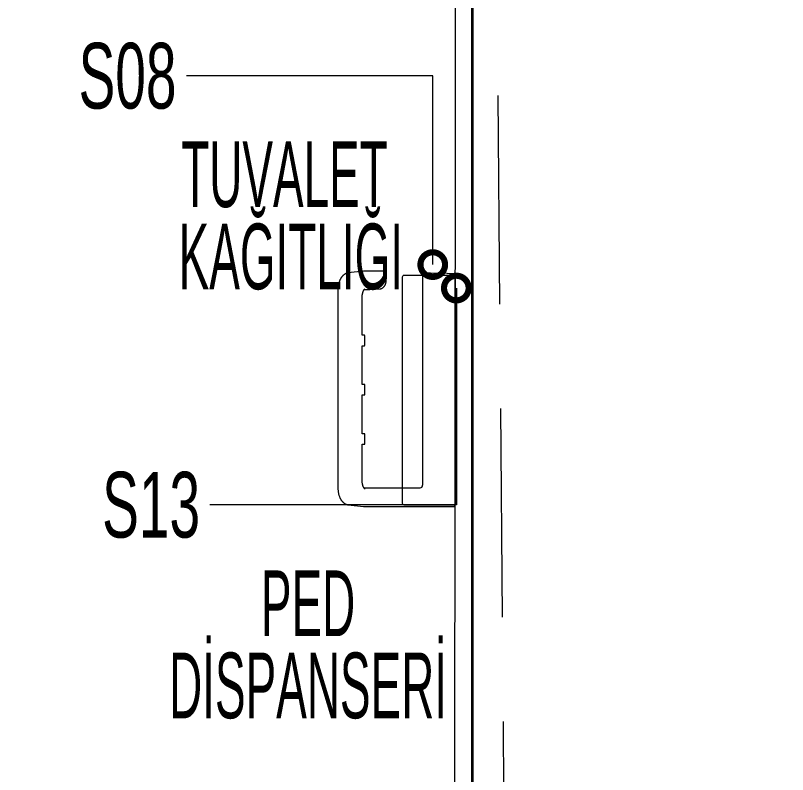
# Model space of a CAD drawing. Header units: centimetres. Extents: x 5488 to 20269, y -31398 to -19684.
# Drawn here: x 8736.33 to 8783.34, y -23173.38 to -23127.17 of the extents above; entities that cross this region are included whole.
import ezdxf
from ezdxf import colors
from ezdxf.entities.mleader import LeaderData, LeaderLine
from ezdxf.math import Vec2, Vec3

# ---------------------------------------------------------------- set-up
doc = ezdxf.new("R2010")
doc.units = ezdxf.units.CM
doc.linetypes.add('HIDDEN', pattern=[9.525, 6.35, -3.175])
doc.linetypes.add('XKITLINE02', pattern=[4, 2, -2])
for name, color, linetype, lineweight in [('xxx_Auto_Duvar_Duvar Plan Kesit', 7, 'Continuous', 30), ('xxx_Auto_Kaplama_Ahşap', 34, 'Continuous', 0), ('xxx_Auto_Kaplama_Ahşap Tarama', 16, 'Continuous', 5), ('xxx_Auto_Kaplama_Seramik', 182, 'Continuous', 13), ('xxx_Auto_Konstruksiyon_Metal', 141, 'Continuous', 0), ('xxx_Auto_SIGN_GENERAL', 51, 'Continuous', 0), ('xxx_Auto_Tefris_Silik', 252, 'Continuous', 13), ('xxx_Auto_Tefris_Tefris', 32, 'Continuous', 15)]:
    doc.layers.add(name, color=color, linetype=linetype, lineweight=lineweight)
doc.styles.add('AUTOBAN', font='')
doc.styles.add('ROMANS', font='romans')
doc.styles.get('AUTOBAN').set_extended_font_data('Helvetica Normal Tr')

# ---------------------------------------------------------------- blocks, each defined once
blk = doc.blocks.new('_DotSmall')
at = {"color": 0, "linetype": 'ByBlock', "const_width": 0.5}
blk.add_lwpolyline([(-0.0625, 0, 1), (0.0625, 0, 1)], format="xyb", close=True, dxfattribs=at)
blk = doc.blocks.new('x2202_Autoban_Istinye Park_Food Hall_PLAN_altlik_20220517$0$2202_Autoban_Istinye Park_Food Hall_PLAN_altlik_20220506$0$S22_plan')
blk.add_lwpolyline([(-6.9, 3.2), (6.9, 3.2, -0.414214), (7, 3.1), (7, 0), (-7, 0), (-7, 3.1, -0.414214)], format="xyb", close=True)
blk = doc.blocks.new('x2202_Autoban_Istinye Park_Food Hall_PLAN_altlik_20220517$0$2202_Autoban_Istinye Park_Food Hall_PLAN_altlik_20220506$0$S10_plan')
for p, q in [((-6.982, 0), (6.982, 0)), ((6.982, 0), (6.986, 0)), ((-7.09, -0.151), (-7.089, -0.133)), ((-7.09, -0.194), (-7.09, -0.151)), ((-7.09, -5.526), (-7.09, -0.194)), ((-7.089, -0.133), (-7.088, -0.115)), ((-7.088, -0.115), (-7.087, -0.109)), ((-7.087, -0.109), (-7.086, -0.102)), ((-7.086, -0.097), (-7.085, -0.091)), ((-7.086, -0.102), (-7.086, -0.097)), ((-7.085, -0.091), (-7.084, -0.086)), ((-7.084, -0.086), (-7.082, -0.081)), ((-7.082, -0.081), (-7.081, -0.077)), ((-7.081, -0.077), (-7.08, -0.074)), ((-7.08, -0.074), (-7.079, -0.07)), ((-7.079, -0.07), (-7.078, -0.067)), ((-7.078, -0.067), (-7.077, -0.063)), ((-7.077, -0.063), (-7.075, -0.06)), ((-7.075, -0.06), (-7.074, -0.057)), ((-7.074, -0.057), (-7.072, -0.054)), ((-7.072, -0.054), (-7.07, -0.051)), ((-7.07, -0.051), (-7.068, -0.048)), ((-7.068, -0.048), (-7.066, -0.045)), ((-7.066, -0.045), (-7.064, -0.042)), ((-7.064, -0.042), (-7.062, -0.039)), ((-7.062, -0.039), (-7.06, -0.036)), ((-7.06, -0.036), (-7.058, -0.034)), ((-7.058, -0.034), (-7.055, -0.031)), ((-7.055, -0.031), (-7.053, -0.029)), ((-7.053, -0.029), (-7.05, -0.026)), ((-7.05, -0.026), (-7.047, -0.024)), ((-7.047, -0.024), (-7.045, -0.022)), ((-7.045, -0.022), (-7.042, -0.019)), ((-7.042, -0.019), (-7.039, -0.017)), ((-7.039, -0.017), (-7.036, -0.016)), ((-7.036, -0.016), (-7.033, -0.014)), ((-7.033, -0.014), (-7.03, -0.012)), ((-7.03, -0.012), (-7.027, -0.01)), ((-7.027, -0.01), (-7.023, -0.009)), ((-7.023, -0.009), (-7.02, -0.007)), ((-7.02, -0.007), (-7.017, -0.006)), ((-7.017, -0.006), (-7.013, -0.005)), ((-7.013, -0.005), (-7.01, -0.004)), ((-7.01, -0.004), (-7.007, -0.003)), ((-7.007, -0.003), (-7.003, -0.002)), ((-7.003, -0.002), (-7, -0.002)), ((-7, -0.002), (-6.996, -0.001)), ((-6.996, -0.001), (-6.993, -0.001)), ((-6.993, -0.001), (-6.989, 0)), ((-6.989, 0), (-6.986, 0)), ((-6.986, 0), (-6.982, 0)), ((6.986, 0), (6.989, 0)), ((6.989, 0), (6.992, -0.001)), ((6.992, -0.001), (6.996, -0.001)), ((6.996, -0.001), (6.999, -0.002)), ((6.999, -0.002), (7.003, -0.002)), ((7.003, -0.002), (7.006, -0.003)), ((7.006, -0.003), (7.009, -0.004)), ((7.009, -0.004), (7.013, -0.005)), ((7.013, -0.005), (7.016, -0.006)), ((7.016, -0.006), (7.019, -0.007)), ((7.019, -0.007), (7.023, -0.009)), ((7.023, -0.009), (7.026, -0.01)), ((7.026, -0.01), (7.029, -0.012)), ((7.029, -0.012), (7.032, -0.013)), ((7.032, -0.013), (7.035, -0.015)), ((7.035, -0.015), (7.038, -0.017)), ((7.038, -0.017), (7.041, -0.019)), ((7.041, -0.019), (7.043, -0.021)), ((7.043, -0.021), (7.046, -0.023)), ((7.046, -0.023), (7.049, -0.025)), ((7.049, -0.025), (7.051, -0.028)), ((7.051, -0.028), (7.054, -0.03)), ((7.054, -0.03), (7.056, -0.033)), ((7.056, -0.033), (7.058, -0.035)), ((7.058, -0.035), (7.061, -0.038)), ((7.061, -0.038), (7.063, -0.041)), ((7.063, -0.041), (7.065, -0.044)), ((7.065, -0.044), (7.067, -0.047)), ((7.067, -0.047), (7.068, -0.049)), ((7.068, -0.049), (7.07, -0.052)), ((7.07, -0.052), (7.072, -0.055)), ((7.072, -0.055), (7.073, -0.059)), ((7.073, -0.059), (7.074, -0.062)), ((7.074, -0.062), (7.076, -0.065)), ((7.076, -0.065), (7.077, -0.068)), ((7.077, -0.068), (7.078, -0.071)), ((7.078, -0.071), (7.079, -0.074)), ((7.079, -0.074), (7.08, -0.078)), ((7.08, -0.078), (7.08, -0.081)), ((7.08, -0.081), (7.081, -0.084)), ((7.081, -0.084), (7.081, -0.088)), ((7.081, -0.088), (7.082, -0.091)), ((7.082, -0.091), (7.082, -0.094)), ((7.082, -0.094), (7.082, -0.098)), ((7.082, -0.098), (7.091, -0.498)), ((7.091, -0.498), (7.114, -1.498)), ((7.114, -1.498), (7.12, -1.756)), ((7.12, -1.756), (7.123, -1.898)), ((-5.956, -2.088), (-5.977, -2.155)), ((-5.977, -2.143), (-5.977, -2.143)), ((-5.977, -2.143), (-5.977, -5.538)), ((-5.95, -2.082), (-5.956, -2.088)), ((-5.945, -2.076), (-5.95, -2.082)), ((-5.939, -2.07), (-5.945, -2.076)), ((-5.932, -2.064), (-5.939, -2.07)), ((-5.926, -2.058), (-5.932, -2.064)), ((-5.919, -2.053), (-5.926, -2.058)), ((-5.913, -2.048), (-5.919, -2.053)), ((-5.906, -2.043), (-5.913, -2.048)), ((-5.899, -2.038), (-5.906, -2.043)), ((-5.892, -2.034), (-5.899, -2.038)), ((-5.884, -2.03), (-5.892, -2.034)), ((-5.877, -2.026), (-5.884, -2.03)), ((-5.869, -2.022), (-5.877, -2.026)), ((-5.861, -2.019), (-5.869, -2.022)), ((-5.853, -2.016), (-5.861, -2.019)), ((-5.845, -2.013), (-5.853, -2.016)), ((-5.837, -2.01), (-5.845, -2.013)), ((-5.829, -2.008), (-5.837, -2.01)), ((-5.821, -2.006), (-5.829, -2.008)), ((-5.813, -2.004), (-5.821, -2.006)), ((-5.804, -2.003), (-5.813, -2.004)), ((-5.796, -2.001), (-5.804, -2.003)), ((-5.788, -2.001), (-5.796, -2.001)), ((-5.779, -2), (-5.788, -2.001)), ((-5.771, -2), (-5.779, -2)), ((-5.762, -2), (-5.771, -2)), ((-5.754, -2), (-5.762, -2)), ((-5.745, -2), (-5.754, -2)), ((-5.738, -2), (-5.745, -2)), ((-5.61, -1.993), (-5.738, -2)), ((7.023, -2), (-5.738, -2)), ((-5.61, -1.993), (-5.61, -1.993)), ((-5.492, -1.997), (-5.492, -1.997)), ((-5.491, -1.997), (-5.491, -1.997)), ((7.027, -2), (7.023, -2)), ((7.03, -2), (7.027, -2)), ((7.033, -1.999), (7.03, -2)), ((7.037, -1.999), (7.033, -1.999)), ((7.04, -1.999), (7.037, -1.999)), ((7.044, -1.998), (7.04, -1.999)), ((7.047, -1.997), (7.044, -1.998)), ((7.05, -1.996), (7.047, -1.997)), ((7.054, -1.995), (7.05, -1.996)), ((7.057, -1.994), (7.054, -1.995)), ((7.06, -1.993), (7.057, -1.994)), ((7.063, -1.991), (7.06, -1.993)), ((7.067, -1.99), (7.063, -1.991)), ((7.07, -1.988), (7.067, -1.99)), ((7.073, -1.987), (7.07, -1.988)), ((7.076, -1.985), (7.073, -1.987)), ((7.079, -1.983), (7.076, -1.985)), ((7.081, -1.981), (7.079, -1.983)), ((7.084, -1.979), (7.081, -1.981)), ((7.087, -1.977), (7.084, -1.979)), ((7.09, -1.975), (7.087, -1.977)), ((7.092, -1.972), (7.09, -1.975)), ((7.095, -1.97), (7.092, -1.972)), ((7.097, -1.967), (7.095, -1.97)), ((7.099, -1.965), (7.097, -1.967)), ((7.101, -1.962), (7.099, -1.965)), ((7.104, -1.959), (7.101, -1.962)), ((7.106, -1.957), (7.104, -1.959)), ((7.107, -1.954), (7.106, -1.957)), ((7.109, -1.951), (7.107, -1.954)), ((7.111, -1.948), (7.109, -1.951)), ((7.113, -1.945), (7.111, -1.948)), ((7.114, -1.941), (7.113, -1.945)), ((7.115, -1.938), (7.114, -1.941)), ((7.117, -1.935), (7.115, -1.938)), ((7.118, -1.932), (7.117, -1.935)), ((7.119, -1.928), (7.118, -1.932)), ((7.12, -1.925), (7.119, -1.928)), ((7.121, -1.922), (7.12, -1.925)), ((7.122, -1.915), (7.121, -1.918)), ((7.121, -1.918), (7.121, -1.922)), ((7.123, -1.908), (7.122, -1.912)), ((7.122, -1.912), (7.122, -1.915)), ((7.123, -1.898), (7.123, -1.901)), ((7.123, -1.901), (7.123, -1.905)), ((7.123, -1.905), (7.123, -1.908)), ((6.482, -4.232), (6.493, -4.229)), ((6.493, -4.229), (6.503, -4.226)), ((6.503, -4.226), (6.514, -4.223)), ((6.514, -4.223), (6.524, -4.221)), ((6.524, -4.221), (6.535, -4.218)), ((6.535, -4.218), (6.545, -4.216)), ((6.545, -4.216), (6.556, -4.214)), ((6.556, -4.214), (6.567, -4.212)), ((6.567, -4.212), (6.578, -4.211)), ((6.578, -4.211), (6.588, -4.209)), ((6.588, -4.209), (6.599, -4.208)), ((6.599, -4.208), (6.61, -4.207)), ((6.61, -4.207), (6.621, -4.206)), ((6.621, -4.206), (6.632, -4.205)), ((6.632, -4.205), (6.642, -4.205)), ((6.642, -4.205), (6.653, -4.205)), ((6.653, -4.205), (6.664, -4.205)), ((6.664, -4.205), (7.136, -4.205)), ((7.136, -4.205), (7.14, -4.205)), ((7.14, -4.205), (7.143, -4.205)), ((7.143, -4.205), (7.147, -4.205)), ((7.147, -4.205), (7.15, -4.206)), ((7.15, -4.206), (7.153, -4.206)), ((7.153, -4.206), (7.157, -4.207)), ((7.157, -4.207), (7.16, -4.207)), ((7.16, -4.207), (7.163, -4.208)), ((7.163, -4.208), (7.167, -4.209)), ((7.167, -4.209), (7.17, -4.21)), ((7.17, -4.21), (7.173, -4.212)), ((7.173, -4.212), (7.176, -4.213)), ((7.176, -4.213), (7.179, -4.214)), ((7.179, -4.214), (7.182, -4.216)), ((7.182, -4.216), (7.185, -4.217)), ((7.185, -4.217), (7.188, -4.219)), ((7.188, -4.219), (7.191, -4.221)), ((7.191, -4.221), (7.194, -4.223)), ((7.194, -4.223), (7.197, -4.225)), ((7.197, -4.225), (7.2, -4.227)), ((7.2, -4.227), (7.202, -4.229)), ((7.202, -4.229), (7.205, -4.232)), ((6.123, -5.195), (6.165, -4.588)), ((6.165, -4.588), (6.166, -4.578)), ((6.166, -4.578), (6.167, -4.568)), ((6.167, -4.568), (6.168, -4.558)), ((6.168, -4.558), (6.17, -4.549)), ((6.17, -4.549), (6.172, -4.539)), ((6.172, -4.539), (6.174, -4.529)), ((6.174, -4.529), (6.177, -4.52)), ((6.177, -4.52), (6.179, -4.51)), ((6.179, -4.51), (6.183, -4.501)), ((6.183, -4.501), (6.186, -4.491)), ((6.186, -4.491), (6.19, -4.482)), ((6.19, -4.482), (6.193, -4.473)), ((6.193, -4.473), (6.198, -4.463)), ((6.198, -4.463), (6.202, -4.454)), ((6.202, -4.454), (6.207, -4.445)), ((6.207, -4.445), (6.212, -4.437)), ((6.212, -4.437), (6.217, -4.427)), ((6.217, -4.427), (6.223, -4.418)), ((6.223, -4.418), (6.229, -4.409)), ((6.229, -4.409), (6.235, -4.401)), ((6.235, -4.401), (6.242, -4.392)), ((6.242, -4.392), (6.249, -4.383)), ((6.249, -4.383), (6.256, -4.375)), ((6.256, -4.375), (6.263, -4.367)), ((6.263, -4.367), (6.271, -4.359)), ((6.271, -4.359), (6.279, -4.351)), ((6.279, -4.351), (6.287, -4.343)), ((6.287, -4.343), (6.295, -4.336)), ((6.295, -4.336), (6.303, -4.329)), ((6.303, -4.329), (6.312, -4.322)), ((6.312, -4.322), (6.321, -4.315)), ((6.321, -4.315), (6.33, -4.308)), ((6.33, -4.308), (6.339, -4.301)), ((6.339, -4.301), (6.348, -4.295)), ((6.348, -4.295), (6.357, -4.289)), ((6.357, -4.289), (6.367, -4.283)), ((6.367, -4.283), (6.377, -4.278)), ((6.377, -4.278), (6.387, -4.272)), ((6.387, -4.272), (6.397, -4.267)), ((6.397, -4.267), (6.407, -4.262)), ((6.407, -4.262), (6.417, -4.257)), ((6.417, -4.257), (6.428, -4.252)), ((6.428, -4.252), (6.438, -4.248)), ((6.438, -4.248), (6.449, -4.244)), ((6.449, -4.244), (6.46, -4.24)), ((6.46, -4.24), (6.471, -4.236)), ((6.471, -4.236), (6.482, -4.232)), ((7.205, -4.232), (7.207, -4.234)), ((7.207, -4.234), (7.21, -4.236)), ((7.21, -4.236), (7.212, -4.239)), ((7.212, -4.239), (7.214, -4.241)), ((7.214, -4.241), (7.216, -4.244)), ((7.216, -4.244), (7.218, -4.247)), ((7.218, -4.247), (7.22, -4.25)), ((7.22, -4.25), (7.222, -4.253)), ((7.222, -4.253), (7.224, -4.256)), ((7.224, -4.256), (7.225, -4.259)), ((7.225, -4.259), (7.227, -4.262)), ((7.227, -4.262), (7.228, -4.265)), ((7.228, -4.265), (7.229, -4.268)), ((7.229, -4.268), (7.231, -4.271)), ((7.231, -4.271), (7.232, -4.274)), ((7.232, -4.274), (7.233, -4.278)), ((7.233, -4.278), (7.234, -4.281)), ((7.234, -4.281), (7.234, -4.284)), ((7.234, -4.284), (7.235, -4.288)), ((7.235, -4.288), (7.236, -4.291)), ((7.236, -4.291), (7.236, -4.294)), ((7.236, -4.294), (7.236, -4.298)), ((7.236, -4.298), (7.236, -4.301)), ((7.236, -4.301), (7.236, -4.305)), ((7.236, -4.305), (7.236, -5.526)), ((-7.087, -5.578), (-7.09, -5.526)), ((-6.982, -6.512), (-7.087, -5.579)), ((-6.023, -5.493), (-6.013, -5.505)), ((-6.013, -5.505), (-6.009, -5.51)), ((-6.009, -5.51), (-6.005, -5.514)), ((-6.005, -5.514), (-6.001, -5.518)), ((-6.001, -5.518), (-5.997, -5.522)), ((-5.997, -5.522), (-5.992, -5.526)), ((-5.992, -5.526), (-5.979, -5.536)), ((-5.979, -5.536), (-5.966, -5.545)), ((-5.966, -5.545), (-5.953, -5.554)), ((-5.953, -5.554), (-5.939, -5.563)), ((-5.939, -5.563), (-5.925, -5.571)), ((-5.925, -5.571), (-5.911, -5.579)), ((-5.911, -5.579), (-5.896, -5.586)), ((-5.896, -5.586), (-5.881, -5.593)), ((-5.881, -5.593), (-5.866, -5.599)), ((-5.866, -5.599), (-5.851, -5.605)), ((-5.851, -5.605), (-5.836, -5.61)), ((-5.836, -5.61), (-5.818, -5.617)), ((-5.818, -5.617), (-5.8, -5.622)), ((-5.8, -5.622), (-5.769, -5.631)), ((-5.769, -5.631), (-5.738, -5.638)), ((-5.738, -5.638), (-5.707, -5.645)), ((-3.297, -5.531), (-3.296, -5.53)), ((-3.297, -5.532), (-3.297, -5.531)), ((-3.297, -5.533), (-3.297, -5.532)), ((-3.297, -5.534), (-3.297, -5.533)), ((-3.297, -5.536), (-3.297, -5.534)), ((-3.297, -5.662), (-3.297, -5.536)), ((-3.296, -5.527), (-3.295, -5.526)), ((-3.296, -5.528), (-3.296, -5.527)), ((-3.296, -5.529), (-3.296, -5.528)), ((-3.296, -5.53), (-3.296, -5.529)), ((-3.295, -5.525), (-3.295, -5.524)), ((-3.295, -5.524), (-3.294, -5.524)), ((-3.295, -5.526), (-3.295, -5.525)), ((-3.294, -5.522), (-3.293, -5.521)), ((-3.294, -5.523), (-3.294, -5.522)), ((-3.294, -5.524), (-3.294, -5.523)), ((-3.293, -5.52), (-3.292, -5.519)), ((-3.293, -5.521), (-3.293, -5.52)), ((-3.292, -5.519), (-3.291, -5.518)), ((-3.291, -5.518), (-3.291, -5.517)), ((-3.291, -5.517), (-3.29, -5.517)), ((-3.29, -5.517), (-3.289, -5.516)), ((-3.289, -5.515), (-3.288, -5.514)), ((-3.289, -5.516), (-3.289, -5.515)), ((-3.288, -5.514), (-3.287, -5.514)), ((-3.287, -5.513), (-3.286, -5.512)), ((-3.287, -5.514), (-3.287, -5.513)), ((-3.286, -5.512), (-3.285, -5.512)), ((-3.285, -5.512), (-3.284, -5.511)), ((-3.284, -5.511), (-3.283, -5.51)), ((-3.283, -5.51), (-3.282, -5.51)), ((-3.282, -5.51), (-3.282, -5.509)), ((-3.282, -5.509), (-3.281, -5.509)), ((-3.281, -5.509), (-3.28, -5.508)), ((-3.28, -5.508), (-3.279, -5.508)), ((-3.279, -5.508), (-3.278, -5.508)), ((-3.278, -5.508), (-3.277, -5.507)), ((-3.277, -5.507), (-3.276, -5.507)), ((-3.276, -5.507), (-3.275, -5.507)), ((-3.275, -5.507), (-3.274, -5.506)), ((-3.274, -5.506), (-3.273, -5.506)), ((-3.273, -5.506), (-3.272, -5.506)), ((-3.272, -5.506), (-3.271, -5.506)), ((-3.271, -5.506), (-3.27, -5.506)), ((-3.27, -5.506), (-3.269, -5.506)), ((-3.269, -5.506), (-3.268, -5.506)), ((-3.268, -5.506), (-3.267, -5.506)), ((-3.267, -5.506), (-3.266, -5.506)), ((-3.266, -5.506), (-3.266, -5.506)), ((-3.266, -5.506), (-3.266, -5.506)), ((-3.266, -5.506), (-3.265, -5.506)), ((-3.265, -5.506), (-3.265, -5.506)), ((-3.265, -5.506), (-3.264, -5.506)), ((-3.264, -5.506), (-3.264, -5.506)), ((-3.264, -5.506), (-3.263, -5.506)), ((-3.263, -5.506), (-3.26, -5.506)), ((-3.26, -5.506), (-3.259, -5.506)), ((-3.259, -5.506), (-3.255, -5.506)), ((-3.255, -5.506), (-3.255, -5.506)), ((-3.255, -5.506), (-3.252, -5.506)), ((-3.252, -5.506), (-3.252, -5.506)), ((-3.252, -5.506), (-3.25, -5.506)), ((-3.25, -5.506), (-3.249, -5.506)), ((-3.249, -5.506), (-3.248, -5.506)), ((-3.248, -5.506), (-3.246, -5.506)), ((-3.246, -5.506), (-3.243, -5.506)), ((-3.243, -5.506), (-3.242, -5.506)), ((-3.242, -5.506), (-3.24, -5.506)), ((-3.24, -5.506), (-3.239, -5.506)), ((-3.239, -5.506), (-3.237, -5.506)), ((-3.237, -5.506), (-3.235, -5.506)), ((-3.235, -5.506), (-3.233, -5.506)), ((-3.233, -5.506), (-2.84, -5.506)), ((-2.84, -5.506), (-2.838, -5.506)), ((-2.838, -5.506), (-2.699, -5.506)), ((-2.699, -5.506), (-2.696, -5.506)), ((-2.696, -5.506), (-2.696, -5.506)), ((-2.696, -5.506), (-2.694, -5.506)), ((-2.694, -5.506), (-2.693, -5.506)), ((-2.693, -5.506), (-2.692, -5.506)), ((-2.692, -5.506), (-2.691, -5.506)), ((-2.691, -5.506), (-2.69, -5.506)), ((-2.69, -5.506), (-2.689, -5.506)), ((-2.689, -5.506), (-2.689, -5.506)), ((-2.689, -5.506), (-2.688, -5.506)), ((-2.688, -5.506), (-2.687, -5.506)), ((-2.687, -5.506), (-2.687, -5.506)), ((-2.687, -5.506), (-2.686, -5.506)), ((-2.686, -5.506), (-2.685, -5.506)), ((-2.685, -5.506), (-2.684, -5.506)), ((-2.684, -5.506), (-2.683, -5.506)), ((-2.683, -5.506), (-2.682, -5.506)), ((-2.682, -5.506), (-2.681, -5.506)), ((-2.681, -5.506), (-2.68, -5.506)), ((-2.68, -5.506), (-2.679, -5.507)), ((-2.679, -5.507), (-2.678, -5.507)), ((-2.678, -5.507), (-2.677, -5.507)), ((-2.677, -5.507), (-2.676, -5.508)), ((-2.676, -5.508), (-2.675, -5.508)), ((-2.675, -5.508), (-2.674, -5.508)), ((-2.674, -5.508), (-2.673, -5.509)), ((-2.673, -5.509), (-2.672, -5.509)), ((-2.672, -5.509), (-2.671, -5.51)), ((-2.671, -5.51), (-2.67, -5.51)), ((-2.67, -5.51), (-2.67, -5.511)), ((-2.67, -5.511), (-2.669, -5.512)), ((-2.669, -5.512), (-2.668, -5.512)), ((-2.668, -5.512), (-2.667, -5.513)), ((-2.667, -5.513), (-2.666, -5.514)), ((-2.666, -5.514), (-2.666, -5.514)), ((-2.666, -5.514), (-2.665, -5.515)), ((-2.665, -5.515), (-2.664, -5.516)), ((-2.664, -5.516), (-2.664, -5.517)), ((-2.664, -5.517), (-2.663, -5.517)), ((-2.663, -5.517), (-2.662, -5.518)), ((-2.662, -5.518), (-2.662, -5.519)), ((-2.662, -5.519), (-2.661, -5.52)), ((-2.661, -5.52), (-2.661, -5.521)), ((-2.661, -5.521), (-2.66, -5.522)), ((-2.66, -5.522), (-2.66, -5.523)), ((-2.66, -5.523), (-2.659, -5.524)), ((-2.659, -5.524), (-2.659, -5.524)), ((-2.659, -5.524), (-2.659, -5.525)), ((-2.659, -5.525), (-2.658, -5.526)), ((-2.658, -5.526), (-2.658, -5.527)), ((-2.658, -5.527), (-2.658, -5.528)), ((-2.658, -5.528), (-2.658, -5.529)), ((-2.658, -5.529), (-2.657, -5.53)), ((-2.657, -5.53), (-2.657, -5.531)), ((-2.657, -5.531), (-2.657, -5.532)), ((-2.657, -5.532), (-2.657, -5.533)), ((-2.657, -5.533), (-2.657, -5.534)), ((-2.657, -5.534), (-2.657, -5.536)), ((-2.657, -5.536), (-2.657, -5.662)), ((-0.297, -5.526), (-0.296, -5.525)), ((-0.297, -5.527), (-0.297, -5.526)), ((-0.297, -5.528), (-0.297, -5.527)), ((-0.297, -5.529), (-0.297, -5.528)), ((-0.297, -5.53), (-0.297, -5.529)), ((-0.297, -5.662), (-0.297, -5.53)), ((-0.296, -5.522), (-0.295, -5.521)), ((-0.296, -5.523), (-0.296, -5.522)), ((-0.296, -5.524), (-0.296, -5.523)), ((-0.296, -5.525), (-0.296, -5.524)), ((-0.295, -5.519), (-0.294, -5.518)), ((-0.295, -5.52), (-0.295, -5.519)), ((-0.295, -5.521), (-0.295, -5.52)), ((-0.294, -5.516), (-0.293, -5.515)), ((-0.294, -5.517), (-0.294, -5.516)), ((-0.294, -5.518), (-0.294, -5.517)), ((-0.293, -5.515), (-0.293, -5.514)), ((-0.293, -5.514), (-0.292, -5.514)), ((-0.292, -5.514), (-0.291, -5.513)), ((-0.291, -5.512), (-0.29, -5.511)), ((-0.291, -5.513), (-0.291, -5.512)), ((-0.29, -5.511), (-0.289, -5.51)), ((-0.289, -5.51), (-0.288, -5.509)), ((-0.289, -5.51), (-0.289, -5.51)), ((-0.288, -5.509), (-0.287, -5.508)), ((-0.287, -5.508), (-0.287, -5.507)), ((-0.287, -5.507), (-0.286, -5.507)), ((-0.286, -5.507), (-0.285, -5.506)), ((-0.285, -5.506), (-0.284, -5.505)), ((-0.284, -5.505), (-0.283, -5.505)), ((-0.283, -5.505), (-0.282, -5.504)), ((-0.282, -5.504), (-0.281, -5.503)), ((-0.282, -5.504), (-0.282, -5.504)), ((-0.281, -5.503), (-0.28, -5.503)), ((-0.28, -5.503), (-0.279, -5.502)), ((-0.279, -5.502), (-0.278, -5.502)), ((-0.278, -5.502), (-0.277, -5.502)), ((-0.277, -5.502), (-0.276, -5.501)), ((-0.276, -5.501), (-0.275, -5.501)), ((-0.275, -5.501), (-0.274, -5.501)), ((-0.274, -5.501), (-0.273, -5.501)), ((-0.273, -5.501), (-0.272, -5.5)), ((-0.272, -5.5), (-0.271, -5.5)), ((-0.271, -5.5), (-0.27, -5.5)), ((-0.27, -5.5), (-0.269, -5.5)), ((-0.269, -5.5), (-0.268, -5.5)), ((-0.268, -5.5), (-0.267, -5.5)), ((-0.267, -5.5), (-0.266, -5.5)), ((-0.266, -5.5), (-0.266, -5.5)), ((-0.266, -5.5), (-0.266, -5.5)), ((-0.266, -5.5), (-0.265, -5.5)), ((-0.265, -5.5), (-0.265, -5.5)), ((-0.265, -5.5), (-0.264, -5.5)), ((-0.264, -5.5), (-0.264, -5.5)), ((-0.264, -5.5), (-0.263, -5.5)), ((-0.263, -5.5), (-0.26, -5.5)), ((-0.26, -5.5), (-0.259, -5.5)), ((-0.259, -5.5), (-0.255, -5.5)), ((-0.255, -5.5), (-0.255, -5.5)), ((-0.255, -5.5), (-0.252, -5.5)), ((-0.252, -5.5), (-0.252, -5.5)), ((-0.252, -5.5), (-0.25, -5.5)), ((-0.25, -5.5), (-0.249, -5.5)), ((-0.249, -5.5), (-0.248, -5.5)), ((-0.248, -5.5), (-0.246, -5.5)), ((-0.246, -5.5), (-0.243, -5.5)), ((-0.243, -5.5), (-0.242, -5.5)), ((-0.242, -5.5), (-0.24, -5.5)), ((-0.24, -5.5), (-0.239, -5.5)), ((-0.239, -5.5), (-0.237, -5.5)), ((-0.237, -5.5), (-0.235, -5.5)), ((-0.235, -5.5), (-0.233, -5.5)), ((-0.233, -5.5), (0.16, -5.5)), ((0.16, -5.5), (0.162, -5.5)), ((0.162, -5.5), (0.301, -5.5)), ((0.301, -5.5), (0.304, -5.5)), ((0.304, -5.5), (0.304, -5.5)), ((0.304, -5.5), (0.306, -5.5)), ((0.306, -5.5), (0.307, -5.5)), ((0.307, -5.5), (0.308, -5.5)), ((0.308, -5.5), (0.309, -5.5)), ((0.309, -5.5), (0.31, -5.5)), ((0.31, -5.5), (0.311, -5.5)), ((0.311, -5.5), (0.311, -5.5)), ((0.311, -5.5), (0.312, -5.5)), ((0.312, -5.5), (0.313, -5.5)), ((0.313, -5.5), (0.313, -5.5)), ((0.313, -5.5), (0.314, -5.5)), ((0.314, -5.5), (0.315, -5.5)), ((0.315, -5.5), (0.316, -5.5)), ((0.316, -5.5), (0.317, -5.5)), ((0.317, -5.5), (0.318, -5.5)), ((0.318, -5.5), (0.319, -5.501)), ((0.319, -5.501), (0.32, -5.501)), ((0.32, -5.501), (0.321, -5.501)), ((0.321, -5.501), (0.322, -5.501)), ((0.322, -5.501), (0.323, -5.502)), ((0.323, -5.502), (0.324, -5.502)), ((0.324, -5.502), (0.325, -5.502)), ((0.325, -5.502), (0.326, -5.503)), ((0.326, -5.503), (0.327, -5.503)), ((0.327, -5.503), (0.328, -5.504)), ((0.328, -5.504), (0.329, -5.504)), ((0.329, -5.504), (0.33, -5.505)), ((0.33, -5.505), (0.33, -5.505)), ((0.33, -5.505), (0.331, -5.506)), ((0.331, -5.506), (0.332, -5.507)), ((0.332, -5.507), (0.333, -5.507)), ((0.333, -5.507), (0.334, -5.508)), ((0.334, -5.508), (0.334, -5.509)), ((0.334, -5.509), (0.335, -5.51)), ((0.335, -5.51), (0.336, -5.51)), ((0.336, -5.51), (0.336, -5.511)), ((0.336, -5.511), (0.337, -5.512)), ((0.337, -5.512), (0.338, -5.513)), ((0.338, -5.513), (0.338, -5.514)), ((0.338, -5.514), (0.339, -5.514)), ((0.339, -5.514), (0.339, -5.515)), ((0.339, -5.515), (0.34, -5.516)), ((0.34, -5.516), (0.34, -5.517)), ((0.34, -5.517), (0.341, -5.518)), ((0.341, -5.518), (0.341, -5.519)), ((0.341, -5.519), (0.341, -5.52)), ((0.341, -5.52), (0.342, -5.521)), ((0.342, -5.521), (0.342, -5.522)), ((0.342, -5.522), (0.342, -5.523)), ((0.342, -5.523), (0.342, -5.524)), ((0.342, -5.524), (0.343, -5.525)), ((0.343, -5.525), (0.343, -5.526)), ((0.343, -5.526), (0.343, -5.527)), ((0.343, -5.527), (0.343, -5.528)), ((0.343, -5.528), (0.343, -5.529)), ((0.343, -5.529), (0.343, -5.53)), ((0.343, -5.53), (0.343, -5.662)), ((2.703, -5.531), (2.704, -5.53)), ((2.703, -5.532), (2.703, -5.531)), ((2.703, -5.533), (2.703, -5.532)), ((2.703, -5.534), (2.703, -5.533)), ((2.703, -5.536), (2.703, -5.534)), ((2.703, -5.662), (2.703, -5.536)), ((2.704, -5.527), (2.705, -5.526)), ((2.704, -5.528), (2.704, -5.527)), ((2.704, -5.529), (2.704, -5.528)), ((2.704, -5.53), (2.704, -5.529)), ((2.705, -5.525), (2.705, -5.524)), ((2.705, -5.524), (2.706, -5.524)), ((2.705, -5.526), (2.705, -5.525)), ((2.706, -5.522), (2.707, -5.521)), ((2.706, -5.523), (2.706, -5.522)), ((2.706, -5.524), (2.706, -5.523)), ((2.707, -5.52), (2.708, -5.519)), ((2.707, -5.521), (2.707, -5.52)), ((2.708, -5.519), (2.709, -5.518)), ((2.709, -5.518), (2.709, -5.517)), ((2.709, -5.517), (2.71, -5.517)), ((2.71, -5.517), (2.711, -5.516)), ((2.711, -5.515), (2.712, -5.514)), ((2.711, -5.516), (2.711, -5.515)), ((2.712, -5.514), (2.713, -5.514)), ((2.713, -5.513), (2.714, -5.512)), ((2.713, -5.514), (2.713, -5.513)), ((2.714, -5.512), (2.715, -5.512)), ((2.715, -5.512), (2.716, -5.511)), ((2.716, -5.511), (2.717, -5.51)), ((2.717, -5.51), (2.718, -5.51)), ((2.718, -5.51), (2.718, -5.509)), ((2.718, -5.509), (2.719, -5.509)), ((2.719, -5.509), (2.72, -5.508)), ((2.72, -5.508), (2.721, -5.508)), ((2.721, -5.508), (2.722, -5.508)), ((2.722, -5.508), (2.723, -5.507)), ((2.723, -5.507), (2.724, -5.507)), ((2.724, -5.507), (2.725, -5.507)), ((2.725, -5.507), (2.726, -5.506)), ((2.726, -5.506), (2.727, -5.506)), ((2.727, -5.506), (2.728, -5.506)), ((2.728, -5.506), (2.729, -5.506)), ((2.729, -5.506), (2.73, -5.506)), ((2.73, -5.506), (2.731, -5.506)), ((2.731, -5.506), (2.732, -5.506)), ((2.732, -5.506), (2.733, -5.506)), ((2.733, -5.506), (2.734, -5.506)), ((2.734, -5.506), (2.734, -5.506)), ((2.734, -5.506), (2.734, -5.506)), ((2.734, -5.506), (2.735, -5.506)), ((2.735, -5.506), (2.735, -5.506)), ((2.735, -5.506), (2.736, -5.506)), ((2.736, -5.506), (2.736, -5.506)), ((2.736, -5.506), (2.737, -5.506)), ((2.737, -5.506), (2.74, -5.506)), ((2.74, -5.506), (2.741, -5.506)), ((2.741, -5.506), (2.745, -5.506)), ((2.745, -5.506), (2.745, -5.506)), ((2.745, -5.506), (2.748, -5.506)), ((2.748, -5.506), (2.748, -5.506)), ((2.748, -5.506), (2.75, -5.506)), ((2.75, -5.506), (2.751, -5.506)), ((2.751, -5.506), (2.752, -5.506)), ((2.752, -5.506), (2.754, -5.506)), ((2.754, -5.506), (2.757, -5.506)), ((2.757, -5.506), (2.758, -5.506)), ((2.758, -5.506), (2.76, -5.506)), ((2.76, -5.506), (2.761, -5.506)), ((2.761, -5.506), (2.763, -5.506)), ((2.763, -5.506), (2.765, -5.506)), ((2.765, -5.506), (2.767, -5.506)), ((2.767, -5.506), (3.16, -5.506)), ((3.16, -5.506), (3.162, -5.506)), ((3.162, -5.506), (3.301, -5.506)), ((3.301, -5.506), (3.304, -5.506)), ((3.304, -5.506), (3.304, -5.506)), ((3.304, -5.506), (3.306, -5.506)), ((3.306, -5.506), (3.307, -5.506)), ((3.307, -5.506), (3.308, -5.506)), ((3.308, -5.506), (3.309, -5.506)), ((3.309, -5.506), (3.31, -5.506)), ((3.31, -5.506), (3.311, -5.506)), ((3.311, -5.506), (3.311, -5.506)), ((3.311, -5.506), (3.312, -5.506)), ((3.312, -5.506), (3.313, -5.506)), ((3.313, -5.506), (3.313, -5.506)), ((3.313, -5.506), (3.314, -5.506)), ((3.314, -5.506), (3.315, -5.506)), ((3.315, -5.506), (3.316, -5.506)), ((3.316, -5.506), (3.317, -5.506)), ((3.317, -5.506), (3.318, -5.506)), ((3.318, -5.506), (3.319, -5.506)), ((3.319, -5.506), (3.32, -5.506)), ((3.32, -5.506), (3.321, -5.507)), ((3.321, -5.507), (3.322, -5.507)), ((3.322, -5.507), (3.323, -5.507)), ((3.323, -5.507), (3.324, -5.508)), ((3.324, -5.508), (3.325, -5.508)), ((3.325, -5.508), (3.326, -5.508)), ((3.326, -5.508), (3.327, -5.509)), ((3.327, -5.509), (3.328, -5.509)), ((3.328, -5.509), (3.329, -5.51)), ((3.329, -5.51), (3.33, -5.51)), ((3.33, -5.51), (3.33, -5.511)), ((3.33, -5.511), (3.331, -5.512)), ((3.331, -5.512), (3.332, -5.512)), ((3.332, -5.512), (3.333, -5.513)), ((3.333, -5.513), (3.334, -5.514)), ((3.334, -5.514), (3.334, -5.514)), ((3.334, -5.514), (3.335, -5.515)), ((3.335, -5.515), (3.336, -5.516)), ((3.336, -5.516), (3.336, -5.517)), ((3.336, -5.517), (3.337, -5.517)), ((3.337, -5.517), (3.338, -5.518)), ((3.338, -5.518), (3.338, -5.519)), ((3.338, -5.519), (3.339, -5.52)), ((3.339, -5.52), (3.339, -5.521)), ((3.339, -5.521), (3.34, -5.522)), ((3.34, -5.522), (3.34, -5.523)), ((3.34, -5.523), (3.341, -5.524)), ((3.341, -5.524), (3.341, -5.524)), ((3.341, -5.524), (3.341, -5.525)), ((3.341, -5.525), (3.342, -5.526)), ((3.342, -5.526), (3.342, -5.527)), ((3.342, -5.527), (3.342, -5.528)), ((3.342, -5.528), (3.342, -5.529)), ((3.342, -5.529), (3.343, -5.53)), ((3.343, -5.53), (3.343, -5.531)), ((3.343, -5.531), (3.343, -5.532)), ((3.343, -5.532), (3.343, -5.533)), ((3.343, -5.533), (3.343, -5.534)), ((3.343, -5.534), (3.343, -5.536)), ((3.343, -5.536), (3.343, -5.662)), ((5.853, -5.645), (5.884, -5.639)), ((5.884, -5.639), (5.909, -5.633)), ((5.909, -5.633), (5.934, -5.626)), ((5.934, -5.626), (5.958, -5.619)), ((5.958, -5.619), (5.982, -5.61)), ((5.982, -5.61), (5.984, -5.61)), ((5.984, -5.61), (6.005, -5.602)), ((6.005, -5.602), (6.026, -5.593)), ((6.026, -5.593), (6.046, -5.584)), ((6.046, -5.584), (6.066, -5.574)), ((6.066, -5.574), (6.076, -5.568)), ((6.076, -5.568), (6.087, -5.562)), ((6.087, -5.562), (6.096, -5.556)), ((6.096, -5.556), (6.105, -5.551)), ((6.105, -5.551), (6.113, -5.545)), ((6.113, -5.545), (6.121, -5.539)), ((6.121, -5.539), (6.128, -5.534)), ((6.123, -5.198), (6.123, -5.195)), ((6.123, -5.538), (6.123, -5.198)), ((6.128, -5.534), (6.135, -5.529)), ((6.135, -5.529), (6.138, -5.526)), ((6.138, -5.526), (6.144, -5.521)), ((6.144, -5.521), (6.148, -5.517)), ((6.148, -5.517), (6.152, -5.513)), ((6.152, -5.513), (6.156, -5.509)), ((6.156, -5.509), (6.159, -5.506)), ((6.159, -5.506), (6.162, -5.503)), ((6.162, -5.503), (6.164, -5.5)), ((6.164, -5.5), (6.165, -5.498)), ((6.165, -5.498), (6.167, -5.497)), ((6.167, -5.495), (6.168, -5.494)), ((6.167, -5.497), (6.167, -5.495)), ((6.168, -5.494), (6.168, -5.493)), ((6.168, -5.493), (6.169, -5.493)), ((7.233, -5.579), (7.129, -6.512)), ((7.236, -5.526), (7.234, -5.578)), ((-5.707, -5.645), (-5.676, -5.65)), ((-5.676, -5.65), (-5.644, -5.655)), ((-5.644, -5.655), (-5.613, -5.658)), ((-5.613, -5.658), (-5.581, -5.661)), ((-5.581, -5.661), (-5.549, -5.662)), ((-5.549, -5.662), (-5.517, -5.662)), ((-5.517, -5.662), (-3.297, -5.662)), ((-2.657, -5.662), (-0.297, -5.662)), ((0.343, -5.662), (2.703, -5.662)), ((3.343, -5.662), (5.663, -5.662)), ((5.663, -5.662), (5.695, -5.662)), ((5.695, -5.662), (5.727, -5.66)), ((5.727, -5.66), (5.759, -5.658)), ((5.759, -5.658), (5.79, -5.655)), ((5.79, -5.655), (5.822, -5.65)), ((5.822, -5.65), (5.853, -5.645)), ((-6.981, -6.522), (-6.982, -6.512)), ((-6.98, -6.532), (-6.981, -6.522)), ((-6.978, -6.542), (-6.98, -6.532)), ((-6.976, -6.553), (-6.978, -6.542)), ((-6.974, -6.563), (-6.976, -6.553)), ((-6.971, -6.574), (-6.974, -6.563)), ((-6.968, -6.584), (-6.971, -6.574)), ((7.118, -6.568), (7.114, -6.586)), ((7.122, -6.549), (7.118, -6.568)), ((7.126, -6.531), (7.122, -6.549)), ((7.128, -6.512), (7.126, -6.531)), ((-6.966, -6.594), (-6.968, -6.584)), ((-6.962, -6.604), (-6.966, -6.594)), ((-6.959, -6.615), (-6.962, -6.604)), ((-6.957, -6.621), (-6.959, -6.615)), ((-6.952, -6.635), (-6.957, -6.621)), ((-6.948, -6.643), (-6.952, -6.635)), ((-6.945, -6.652), (-6.948, -6.643)), ((-6.941, -6.66), (-6.945, -6.652)), ((-6.937, -6.669), (-6.941, -6.66)), ((-6.933, -6.677), (-6.937, -6.669)), ((-6.924, -6.694), (-6.933, -6.677)), ((-6.917, -6.708), (-6.924, -6.694)), ((-6.909, -6.721), (-6.917, -6.708)), ((-6.901, -6.734), (-6.909, -6.721)), ((-6.892, -6.748), (-6.901, -6.734)), ((-6.885, -6.758), (-6.892, -6.748)), ((-6.877, -6.768), (-6.885, -6.758)), ((-6.865, -6.784), (-6.877, -6.768)), ((-6.852, -6.799), (-6.865, -6.784)), ((-6.839, -6.814), (-6.852, -6.799)), ((-6.825, -6.829), (-6.839, -6.814)), ((-6.811, -6.844), (-6.825, -6.829)), ((-6.796, -6.858), (-6.811, -6.844)), ((-6.781, -6.872), (-6.796, -6.858)), ((-6.765, -6.886), (-6.781, -6.872)), ((-6.749, -6.899), (-6.765, -6.886)), ((-6.73, -6.914), (-6.749, -6.899)), ((-6.711, -6.928), (-6.73, -6.914)), ((-6.691, -6.942), (-6.711, -6.928)), ((-6.67, -6.955), (-6.691, -6.942)), ((-6.649, -6.968), (-6.67, -6.955)), ((-6.628, -6.981), (-6.649, -6.968)), ((-6.606, -6.993), (-6.628, -6.981)), ((-6.583, -7.004), (-6.606, -6.993)), ((-6.556, -7.017), (-6.583, -7.004)), ((-6.528, -7.03), (-6.556, -7.017)), ((-6.501, -7.042), (-6.528, -7.03)), ((-6.472, -7.052), (-6.501, -7.042)), ((6.649, -7.041), (6.619, -7.052)), ((6.679, -7.028), (6.649, -7.041)), ((6.709, -7.014), (6.679, -7.028)), ((6.738, -7), (6.709, -7.014)), ((6.76, -6.988), (6.738, -7)), ((6.782, -6.976), (6.76, -6.988)), ((6.804, -6.963), (6.782, -6.976)), ((6.824, -6.95), (6.804, -6.963)), ((6.845, -6.936), (6.824, -6.95)), ((6.865, -6.922), (6.845, -6.936)), ((6.884, -6.908), (6.865, -6.922)), ((6.902, -6.893), (6.884, -6.908)), ((6.923, -6.876), (6.902, -6.893)), ((6.935, -6.865), (6.923, -6.876)), ((6.946, -6.855), (6.935, -6.865)), ((6.957, -6.844), (6.946, -6.855)), ((6.968, -6.833), (6.957, -6.844)), ((6.979, -6.821), (6.968, -6.833)), ((6.989, -6.81), (6.979, -6.821)), ((7, -6.798), (6.989, -6.81)), ((7.012, -6.784), (7, -6.798)), ((7.023, -6.769), (7.012, -6.784)), ((7.034, -6.754), (7.023, -6.769)), ((7.045, -6.739), (7.034, -6.754)), ((7.055, -6.723), (7.045, -6.739)), ((7.064, -6.707), (7.055, -6.723)), ((7.073, -6.69), (7.064, -6.707)), ((7.081, -6.673), (7.073, -6.69)), ((7.089, -6.656), (7.081, -6.673)), ((7.096, -6.639), (7.089, -6.656)), ((7.103, -6.621), (7.096, -6.639)), ((7.108, -6.604), (7.103, -6.621)), ((7.114, -6.586), (7.108, -6.604)), ((-6.442, -7.063), (-6.472, -7.052)), ((-6.405, -7.076), (-6.442, -7.063)), ((-6.367, -7.087), (-6.405, -7.076)), ((-6.328, -7.097), (-6.367, -7.087)), ((-6.29, -7.106), (-6.328, -7.097)), ((-6.25, -7.114), (-6.29, -7.106)), ((-6.21, -7.121), (-6.25, -7.114)), ((-6.17, -7.126), (-6.21, -7.121)), ((-6.129, -7.131), (-6.17, -7.126)), ((-6.089, -7.134), (-6.129, -7.131)), ((-6.048, -7.137), (-6.089, -7.134)), ((-6.014, -7.138), (-6.048, -7.137)), ((-5.98, -7.138), (-6.014, -7.138)), ((6.127, -7.138), (-5.98, -7.138)), ((6.175, -7.137), (6.127, -7.138)), ((6.223, -7.135), (6.175, -7.137)), ((6.251, -7.133), (6.223, -7.135)), ((6.278, -7.131), (6.251, -7.133)), ((6.306, -7.128), (6.278, -7.131)), ((6.333, -7.124), (6.306, -7.128)), ((6.36, -7.12), (6.333, -7.124)), ((6.387, -7.115), (6.36, -7.12)), ((6.414, -7.11), (6.387, -7.115)), ((6.441, -7.105), (6.414, -7.11)), ((6.467, -7.099), (6.441, -7.105)), ((6.494, -7.092), (6.467, -7.099)), ((6.52, -7.085), (6.494, -7.092)), ((6.545, -7.077), (6.52, -7.085)), ((6.582, -7.065), (6.545, -7.077)), ((6.619, -7.052), (6.582, -7.065))]:
    blk.add_line(p, q)
blk = doc.blocks.new('WC TEFRIS')
at = {"layer": 'xxx_Auto_Tefris_Tefris', "xscale": -1, "rotation": 270}
blk.add_blockref('x2202_Autoban_Istinye Park_Food Hall_PLAN_altlik_20220517$0$2202_Autoban_Istinye Park_Food Hall_PLAN_altlik_20220506$0$S10_plan', (51.079, 44.344), dxfattribs=at)
at = {"layer": 'xxx_Auto_Tefris_Tefris', "rotation": 90}
blk.add_blockref('x2202_Autoban_Istinye Park_Food Hall_PLAN_altlik_20220517$0$2202_Autoban_Istinye Park_Food Hall_PLAN_altlik_20220506$0$S22_plan', (51.079, 44.344), dxfattribs=at)
blk = doc.blocks.new('A$Cd4c68676')
at = {"layer": 'xxx_Auto_Duvar_Duvar Plan Kesit'}
blk.add_lwpolyline([(343.757, -272.389), (343.757, 223.96), (123.521, 222.598), (123.474, 209.194)], dxfattribs=at)
at = {"layer": 'xxx_Auto_Kaplama_Ahşap', "color": 8, "linetype": 'XKITLINE02', "ltscale": 1.5, "true_color": 0x808080}
blk.add_lwpolyline([(258.849, -140.852), (258.849, -210.352, 0.443945), (328.746, -140.852)], format="xyb", dxfattribs=at)
at = {"layer": 'xxx_Auto_Kaplama_Seramik'}
blk.add_lwpolyline([(342.667, -272.389), (342.805, -143.537)], dxfattribs=at)
blk = doc.blocks.new('A$C1e03b758')
at = {"layer": 'xxx_Auto_SIGN_GENERAL', "color": 12, "char_height": 4, "attachment_point": 5, "line_spacing_factor": 0.75, "style": 'ROMANS'}
for s, insert in [('{\\fArial|b0|i0|c162|p34;\\W0.5;TUVALET\\P KAĞITLIĞI}', (346.89, -686.536)), ('{\\fArial|b0|i0|c162|p34;\\W0.5;PED \\PDİSPANSERİ}', (348.326, -712.651))]:
    blk.add_mtext_dynamic_manual_height_columns(s, width=26.80398, gutter_width=20, heights=[0], dxfattribs=dict(at, insert=insert))
at = {"layer": 'xxx_Auto_SIGN_GENERAL', "color": 12}
ml = blk.add_multileader_mtext('Standard', dxfattribs=at)
ml.set_content('{\\W0.6;S08}', color=12, style='AUTOBAN')
ml.set_leader_properties()
ml.set_arrow_properties(name='DOTSMALL')
ml.build(insert=Vec2(0, 0))
ml.multileader.update_dxf_attribs({"has_text_frame": 1, "dogleg_length": 2.045, "arrow_head_size": 3})
ctx = ml.context
ctx.base_point, ctx.arrow_head_size, ctx.landing_gap_size, ctx.plane_origin = Vec3(333.546, -678.005), 3, 0.6, Vec3(310.953, -595.311)
ctx.text_align_type = 2
notes = []
notes.append((ctx, [(1, (1, 1, 0), (355.918, -678.005), (-1, 0), 15, [(0, [(355.918, -689.505)], 0, [])])]))
ctx.mtext.insert, ctx.mtext.width, ctx.mtext.defined_height, ctx.mtext.alignment, ctx.mtext.flow_direction = Vec3(340.318, -676.005), 4.20155, 4.28, 3, 5
ml = blk.add_multileader_mtext('Standard', dxfattribs=at)
ml.set_content('{\\W0.6;S13}', color=12, style='AUTOBAN')
ml.set_leader_properties()
ml.set_arrow_properties(name='DOTSMALL')
ml.build(insert=Vec2(0, 0))
ml.multileader.update_dxf_attribs({"has_text_frame": 1, "dogleg_length": 2.045, "arrow_head_size": 3})
ctx = ml.context
ctx.base_point, ctx.arrow_head_size, ctx.landing_gap_size, ctx.plane_origin = Vec3(335.44, -704.12), 3, 0.6, Vec3(312.389, -621.427)
ctx.text_align_type = 2
notes.append((ctx, [(1, (1, 1, 0), (357.354, -704.12), (-1, 0), 15, [(0, [(357.354, -690.932)], 0, [])])]))
ctx.mtext.insert, ctx.mtext.width, ctx.mtext.defined_height, ctx.mtext.alignment, ctx.mtext.flow_direction = Vec3(341.754, -702.12), 4.20155, 4.28, 3, 5
for ctx, leaders in notes:
    for number, flags, end, landing, length, lines in leaders:
        leader = LeaderData()
        leader.index, (leader.has_last_leader_line, leader.has_dogleg_vector, leader.attachment_direction) = number, flags
        leader.last_leader_point, leader.dogleg_vector, leader.dogleg_length = Vec3(end), Vec3(landing), length
        for number, points, colour, breaks in lines:
            line = LeaderLine()
            line.index, line.vertices, line.color, line.breaks = number, Vec3.list(points), colors.encode_raw_color(colour), breaks
            leader.lines.append(line)
        ctx.leaders.append(leader)

msp = doc.modelspace()

# ---------------------------------------------------------------- block references
msp.add_blockref('A$Cd4c68676', (8420.383, -22923.935))

# ---------------------------------------------------------------- next in the draw order: linework, layer by layer
at = {"layer": 'xxx_Auto_Duvar_Duvar Plan Kesit'}
msp.add_lwpolyline([(8764.14, -22699.975), (8764.148, -23196.751), (8542.866, -23196.751), (8542.866, -22786.717)], dxfattribs=at)
at = {"layer": 'xxx_Auto_Tefris_Silik', "linetype": 'HIDDEN', "ltscale": 2}
msp.add_lwpolyline([(8776.381, -24402), (8756.73, -22062.733), (8353.517, -22063.105), (6851.882, -22094.246)], dxfattribs=at)

# ---------------------------------------------------------------- next in the draw order: block references
at = {"layer": 'xxx_Auto_Kaplama_Ahşap'}
msp.add_blockref('A$C1e03b758', (8405.816, -22452.835), dxfattribs=at)

# ---------------------------------------------------------------- next in the draw order: block references
at = {"layer": 'xxx_Auto_Konstruksiyon_Metal'}
msp.add_blockref('WC TEFRIS', (8712.021, -23194.323), dxfattribs=at)

# ---------------------------------------------------------------- next in the draw order: hatches: boundary and pattern name
at = {"layer": 'xxx_Auto_Kaplama_Ahşap Tarama'}
h = msp.add_hatch(dxfattribs=at)
h.set_pattern_fill('AR-CONC', color=256, scale=0.5)
h.set_pattern_definition([(50, (809.53, -3617.59), (91.09233, -7.96954), [9.525, -104.775]), (355, (809.53, -3617.59), (-17.6217, 95.52842), [7.62, -83.8203]), (100.45144, (817.12, -3618.255), (73.47062, 87.55888), [8.095, -89.04512]), (46.1842, (809.53, -3592.19), (135.5395, -21.02116), [14.2875, -157.1625]), (96.63556, (820.83, -3593.94), (118.70207, 123.71306), [12.1425, -133.5678]), (351.18415, (809.53, -3592.19), (118.70207, 123.71306), [11.43, -125.72987]), (21, (822.23, -3598.54), (75.8072, -51.1326), [9.525, -104.775]), (326, (822.23, -3598.54), (30.901, 92.09398), [7.62, -83.82]), (71.45144, (828.55, -3602.8), (106.7082, 40.96138), [8.095, -89.04497]), (37.5, (809.53, -3617.59), (1.5443, 42.27752), [0, -82.804, 0, -85.09, 0, -84.1375]), (7.5, (809.53, -3617.59), (33.40983, 50.09029), [0, -48.514, 0, -80.899, 0, -32.0675]), (327.5, (781.21, -3617.59), (67.795298, -2.864372), [0, -31.75, 0, -99.06, 0, -131.445]), (317.5, (768.51, -3617.59), (74.06459, 12.71325), [0, -41.275, 0, -65.786, 0, -93.345])])
edge = h.paths.add_edge_path()
edge.add_line((9312.934, -27555.319), (9330.626, -27555.319))
edge.add_arc((9330.626, -27548.319), 7, 270, 349.5592)
edge.add_arc((-12655703.852, 2009176.564), 12827763.879, 350.8642093147, 350.8644691226)
edge.add_line((9346.746, -27492.157), (9332.45, -27492.157))
edge.add_line((9332.45, -27492.157), (9332.449, -27061.102))
edge.add_line((9332.449, -27061.102), (9346.746, -27061.102))
edge.add_arc((-12660642.429, -2064524.007), 12832765.905, 9.1355309233, 9.1357906395)
edge.add_arc((9330.626, -27004.939), 7, 10.4408, 90)
edge.add_line((9330.626, -26997.939), (9312.934, -26997.939))
edge.add_arc((9312.934, -27004.939), 7, 90, 170.4864)
edge.add_arc((10864.464, -27276.629), 1582.138, 170.069442, 189.930558)
edge.add_arc((9312.934, -27548.319), 7, 189.5136, 270)

doc.saveas('drawing.dxf')
